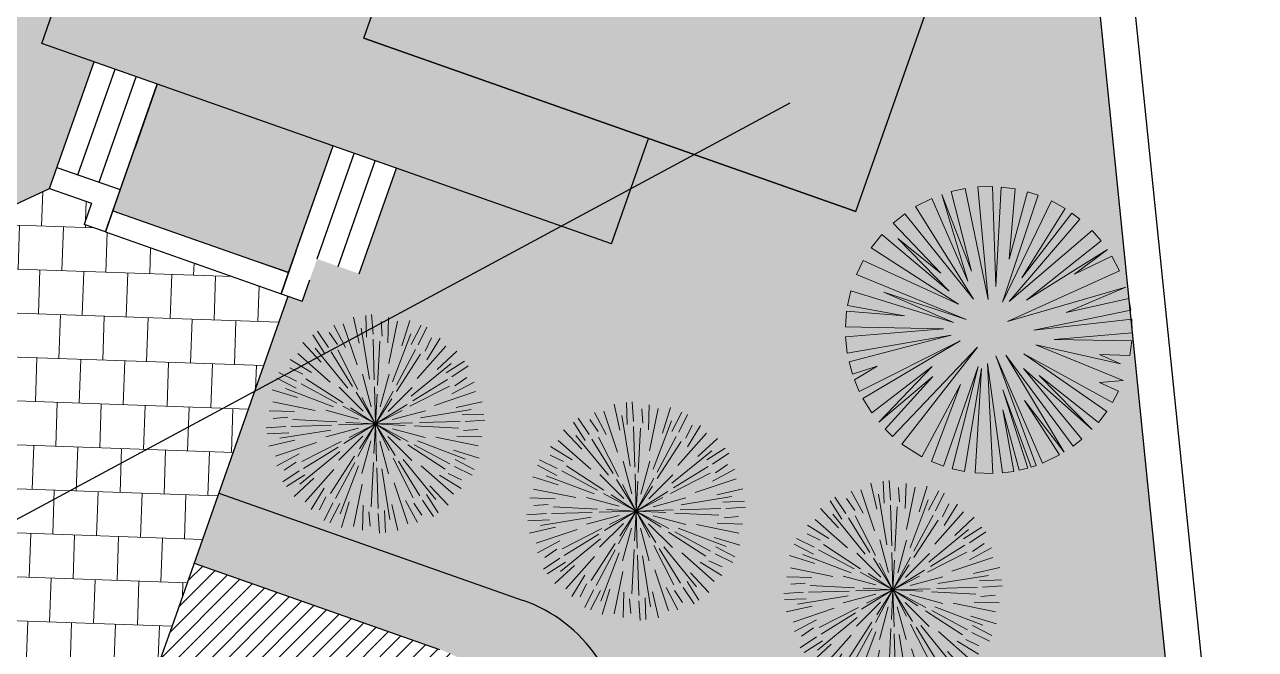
# Model space of a CAD drawing. Header units: millimetres. Extents: x -1042495 to -977915, y 3191218 to 3280168.
# Drawn here: x -994424 to -977915, y 3259674 to 3268051 of the extents above; entities that cross this region are included whole.
import ezdxf

# ---------------------------------------------------------------- set-up
doc = ezdxf.new("R2010")
doc.units = ezdxf.units.MM
doc.layers.get('0').update_dxf_attribs({"lineweight": 15})
for name, color, linetype in [('000 Граница', 6, 'Continuous'), ('000 Дом', 7, 'Continuous'), ('000 дорожки', 7, 'Continuous'), ('000 подпорные', 7, 'Continuous'), ('000 Привязки', 1, 'Continuous'), ('000 Штриховка', 7, 'Continuous'), ('p', 7, 'Continuous'), ('Сосны', 67, 'Continuous')]:
    doc.layers.add(name, color=color, linetype=linetype)
for name, color, linetype, lineweight in [('_ВК_В1', 5, 'B1', 30), ('здания', 7, 'Continuous', 35), ('ме', 103, 'Continuous', 15), ('мощение', 251, 'Continuous', 0)]:
    doc.layers.add(name, color=color, linetype=linetype, lineweight=lineweight)
doc.layers.add('АР-15_ Окружение деревья_Ном._пера__102', color=7, linetype='Continuous', lineweight=5, true_color=0xcccccc)
doc.layers.add('газон', color=7, linetype='Continuous', true_color=0xe4edc9)
doc.linetypes.add('B1', pattern='A,12.5,-3,["В1",Standard,S=2,R=0,X=-2,Y=-1],-2.5', length=18)

# ---------------------------------------------------------------- blocks, each defined once
blk = doc.blocks.new('z_39')
at = {"color": 118, "linetype": 'Continuous'}
for p, q in [((-136.3299999944866, 347.9589999988675), (-190.4599999971688, 449.0010000020266)), ((-84.30099999532104, 268.3220000006258), (-146.7459999956191, 454.7990000024438)), ((-73.88699999824166, 367.4010000005364), (-100.9289999939501, 485.9200000017881)), ((-40.58899999409914, 394.6000000014901), (-44.74299999698997, 493.6810000017285)), ((-11.44399999827147, 408.2010000050068), (-17.65599999949336, 497.5580000020564)), ((30.27500000223517, 400.0130000039935), (25.03600000590086, 465.8540000021458)), ((55.91400000080466, 369.5069999992847), (59.55500000342727, 484.0750000029802)), ((61.15300000458956, 274.5240000002086), (100.3150000050664, 467.2390000037849)), ((119.7130000032485, 355.1210000030696), (155.5520000010729, 471.285000000149)), ((162.1510000005364, 362.0280000008643), (208.0900000035763, 449.9130000025034)), ((-232.4489999972284, 321.4410000033677), (-285.5889999978244, 405.1680000014603)), ((-214.0119999945164, 347.7890000008047), (-264.0689999945462, 422.0730000026524)), ((-173.7879999950528, 361.5610000044107), (-211.2449999973178, 415.9600000046194)), ((-28.07299999520183, 204.2000000029802), (-65.52899999916553, 435.402000002563)), ((77.78900000452995, 190.8780000023544), (160.9500000029802, 409.832000002265)), ((194.1890000030398, 359.2340000011027), (233.4900000058115, 439.7270000018179)), ((-247.687999997288, 281.234000004828), (-330.36799999699, 370.355000000447)), ((-126.4099999964237, 162.8070000037551), (-274.4489999935031, 344.304999999702)), ((-79.95599999651313, 156.5830000005662), (-171.7319999970496, 336.3210000023246)), ((-5.95099999755621, 200.1760000027716), (-11.44399999827147, 384.8800000026822)), ((9.048000004142523, 175.5830000005662), (19.43600000441074, 377.1280000023544)), ((94.93200000375509, 176.3300000019372), (182.5290000028908, 339.03900000453)), ((190.2200000025332, 207.1680000014603), (320.4920000061393, 354.4840000011027)), ((226.2250000052154, 331.2829999998212), (254.6080000065267, 390.922000002116)), ((233.1770000047982, 292.0450000017881), (293.6150000058115, 389.4440000019968)), ((-292.0459999963641, 233.1770000047982), (-389.4449999965727, 293.617000002414)), ((-207.1689999960363, 190.2230000048876), (-354.484999999404, 320.4950000010431)), ((-105.2419999949634, 170.3790000006557), (-202.3509999997914, 327.5940000042319)), ((95.62700000405312, 147.535000000149), (205.3950000032783, 316.8850000016391)), ((281.2350000031292, 247.6880000010133), (370.3540000058711, 330.3680000007153)), ((321.4400000050664, 232.4479999989271), (405.1660000011325, 285.5890000015497)), ((-359.2339999973774, 194.1909999996424), (-439.7279999963939, 233.4900000020862)), ((-331.2839999981225, 226.2270000018179), (-390.9229999966919, 254.6100000031292)), ((-19.75599999725819, 77.9210000000894), (-59.66199999675155, 226.8640000000596)), ((21.85000000149012, 77.35999999940395), (61.76200000196695, 226.3029999993742)), ((162.8070000037551, 126.4090000018477), (344.3030000030994, 274.4480000026524)), ((347.7900000065565, 214.012000001967), (422.0710000023246, 264.0680000036955)), ((-362.027999997139, 162.1510000005364), (-449.9129999950528, 208.0910000018775)), ((-176.3309999965131, 94.9320000000298), (-339.0389999970794, 182.5310000032187)), ((-147.5349999964237, 95.62800000235438), (-316.8849999941885, 205.3960000015795)), ((0, 0), (-5.027999997138977, 169.0789999999106)), ((156.5820000059903, 79.95600000396371), (336.3190000019968, 171.7320000007749)), ((170.3790000043809, 105.2410000041127), (327.5930000022054, 202.3500000014901)), ((347.957000002265, 136.3290000036359), (448.9990000016987, 190.4600000046194)), ((361.5570000037551, 173.7880000025034), (415.9580000042915, 211.2440000027418)), ((-355.1219999939203, 119.7130000032485), (-471.2849999964237, 155.5550000034273)), ((-190.8779999949038, 77.79300000146031), (-409.8319999948144, 160.9530000016093)), ((-56.07199999690056, 57.60400000214577), (-165.1019999980927, 166.6410000026226)), ((0, 0), (-88.89399999380112, 143.9130000025034)), ((0, 0), (-61.63599999621511, 120.7080000042915)), ((0, 0), (80.18500000610948, 148.9409999996424)), ((0, 0), (6.975000001490116, 135.3530000038445)), ((0, 0), (73.7170000039041, 113.7310000024736)), ((57.60200000181794, 56.07200000062585), (166.6370000056922, 165.1020000018179)), ((268.3180000036955, 84.30099999904633), (454.7960000038147, 146.7450000047684)), ((-369.5069999992847, 55.91600000113249), (-484.0759999938309, 59.55900000408292)), ((-274.5249999947846, 61.15300000086427), (-467.2399999946356, 100.3150000013411)), ((-77.35999999567866, 21.85000000149012), (-226.3029999993742, 61.76300000399351)), ((0, 0), (-148.9409999959171, 80.18700000271201)), ((0, 0), (-113.7319999970496, 73.71900000050664)), ((0, 0), (143.9130000062287, 88.8940000012517)), ((0, 0), (120.7040000036359, 61.63600000366569)), ((77.91900000348687, 19.75600000470877), (226.8640000037849, 59.66200000047684)), ((204.199000004679, 28.07200000435114), (435.3980000019073, 65.52900000289083)), ((367.3990000039339, 73.88700000196695), (485.9200000055134, 100.9290000014007)), ((-400.0129999965429, 30.277000002563), (-465.8549999967217, 25.03700000047684)), ((-175.5829999931157, 9.050000000745058), (-377.1289999932051, 19.43699999898672)), ((0, 0), (-169.0789999961853, -5.025999996811152)), ((0, 0), (-143.9129999987781, -88.89199999719858)), ((0, 0), (-135.3529999963939, 6.977000001817942)), ((0, 0), (-120.7089999988675, -61.63399999588728)), ((0, 0), (-80.18699999898672, -148.9389999955893)), ((0, 0), (-73.71899999678135, -113.7319999970496)), ((0, 0), (-6.976999994367361, -135.3529999963939)), ((0, 0), (169.0790000036359, 5.027000002563)), ((0, 0), (88.89200000464916, -143.9139999970794)), ((0, 0), (113.7310000024736, -73.71699999645352)), ((0, 0), (148.9390000030398, -80.1849999986589)), ((0, 0), (135.3530000038445, -6.974999997764826)), ((0, 0), (5.026000004261732, -169.0789999961853)), ((0, 0), (61.63400000333786, -120.7049999982119)), ((200.172000002116, 5.9510000012815), (384.8800000026822, 11.44400000199676)), ((394.6000000052154, 40.58800000324845), (493.679000005126, 44.74200000241399)), ((408.199000004679, 11.44400000199676), (497.5580000057817, 17.65600000321865)), ((-408.2009999975562, -11.44199999794364), (-497.5589999966323, -17.6549999974668)), ((-394.5999999977648, -40.58499999716878), (-493.6809999980032, -44.74299999698997)), ((-204.2009999938309, -28.06899999827147), (-435.4019999988377, -65.5249999947846)), ((-200.175999995321, -5.95099999755621), (-384.8799999952316, -11.44199999794364)), ((-77.92099999636412, -19.75699999555945), (-226.8639999963343, -59.66199999675155)), ((77.35800000280142, -21.85099999979138), (226.2990000024438, -61.76199999824166)), ((175.5810000039637, -9.0489999987185), (377.1270000040531, -19.43599999696016)), ((369.5050000026822, -55.91399999707937), (484.0730000063777, -59.55499999970198)), ((400.0130000039935, -30.27600000053644), (465.8510000035167, -25.03599999845028)), ((-367.4009999968112, -73.88499999791384), (-485.9199999980628, -100.9279999993742)), ((-268.3219999969006, -84.30099999904633), (-454.7999999970198, -146.7439999952912)), ((-156.5839999951422, -79.95299999788404), (-336.3209999985993, -171.7299999967217)), ((-170.3799999989569, -105.2399999983609), (-327.5949999988079, -202.3469999954104)), ((-57.60399999469519, -56.06899999827147), (-166.6409999988973, -165.0999999977648)), ((-21.85099999606609, -77.3589999973774), (-61.7639999948442, -226.2999999970198)), ((19.75600000470877, -77.91899999603629), (59.66200000420213, -226.8640000000596)), ((56.06800000369549, -57.60199999809265), (165.1000000052154, -166.6379999965429)), ((147.5330000035465, -95.62699999660254), (316.8830000050366, -205.394999999553)), ((176.3300000056624, -94.93299999833107), (339.0350000038743, -182.5299999974668)), ((190.8760000020266, -77.78999999910593), (409.8300000019372, -160.9499999992549)), ((274.5210000053048, -61.15399999916553), (467.2390000037849, -100.3149999976158)), ((-347.9599999971688, -136.3299999982119), (-449.000999994576, -190.46099999547)), ((-162.8079999946058, -126.4079999998212), (-344.3049999959767, -274.4489999972284)), ((-95.62899999693036, -147.5339999981225), (-205.3969999961555, -316.882999997586)), ((79.95200000330806, -156.5819999985397), (171.7300000041723, -336.3189999982715)), ((126.4070000052452, -162.8079999983311), (274.4480000026524, -344.3029999956489)), ((355.1200000010431, -119.7129999995232), (471.2830000035465, -155.5519999973476)), ((362.0260000042617, -162.1519999988377), (449.909000005573, -208.089999999851)), ((-347.7899999991059, -214.0089999958873), (-422.0739999972284, -264.0689999982715)), ((-361.5609999969602, -173.7859999984503), (-415.9599999971688, -211.24299999699)), ((-190.2239999957383, -207.1649999991059), (-320.4959999956191, -354.4829999990761)), ((-94.93299999460578, -176.3309999965131), (-182.5319999977946, -339.035000000149)), ((-77.79299999400973, -190.8759999983013), (-160.9539999961853, -409.8299999982119)), ((-9.050999995321035, -175.5809999965131), (-19.43799999728799, -377.1269999966025)), ((5.95100000500679, -200.1730000004172), (11.44200000539422, -384.8799999952316)), ((28.06800000369549, -204.1989999972284), (65.52500000223517, -435.3979999944568)), ((105.2400000020862, -170.3799999989569), (202.347000002861, -327.5929999947548)), ((207.1650000065565, -190.2199999988079), (354.4820000045002, -320.4919999986887)), ((359.2320000045002, -194.1889999955893), (439.7260000035167, -233.4899999983609)), ((-321.4419999942183, -232.4489999972284), (-405.1689999960363, -285.5879999957979)), ((-281.2349999956787, -247.6869999989867), (-370.3559999987483, -330.3659999966621)), ((-61.15399999544024, -274.5209999978542), (-100.3149999976158, -467.2399999983609)), ((84.30100000277162, -268.3179999962449), (146.7440000027418, -454.7959999963641)), ((292.0440000034869, -233.1769999973476), (389.4420000053942, -293.6159999966621)), ((331.2810000032187, -226.2249999977648), (390.9200000017881, -254.6079999990761)), ((-233.1769999973476, -292.0439999960363), (-293.6169999986887, -389.4429999999702)), ((-226.2269999980927, -331.2819999977946), (-254.609999999404, -390.9209999963641)), ((232.4480000026524, -321.4399999976158), (285.5870000049472, -405.1669999994338)), ((247.6860000044107, -281.2349999956787), (330.3660000041127, -370.3539999984205)), ((-194.1909999959171, -359.2319999970496), (-233.4899999983609, -439.7259999997914)), ((-162.1519999951124, -362.0269999988377), (-208.0919999964535, -449.9099999964237)), ((-119.7129999957979, -355.1199999973178), (-155.555999994278, -471.2829999960959)), ((-55.9159999974072, -369.5049999989569), (-59.55899999663234, -484.0739999972284)), ((73.88500000163913, -367.3999999985099), (100.9270000047982, -485.9199999980628)), ((136.3290000036359, -347.957999996841), (190.4600000046194, -449)), ((173.7860000059009, -361.5570000000298), (211.2430000044405, -415.9589999951422)), ((214.0080000050366, -347.7899999991059), (264.0680000036955, -422.0720000006258)), ((-30.27699999511242, -400.0129999965429), (-25.0379999987781, -465.8509999997914)), ((11.44200000539422, -408.1999999955297), (17.65400000289083, -497.5589999966323)), ((40.5840000025928, -394.5999999977648), (44.74200000241399, -493.6789999976754))]:
    blk.add_line(p, q, dxfattribs=at)
blk = doc.blocks.new('Модель Сосны 21')
at = {"layer": 'АР-15_ Окружение деревья_Ном._пера__102', "color": 136, "linetype": 'Continuous', "lineweight": 5}
for p, q in [((-513.82155491, 2449.14387255), (-256.04490633, 2489.50164296625)), ((-477.37461072, 1917.6800441), (-513.82155491, 2449.14387255)), ((-256.04490633, 2489.50164296625), (-197.694588426625, 1136.906648535)), ((-197.694588426625, 1136.906648535), (-117.7707435273375, 2499.948532)), ((-117.7707435273375, 2499.948532), (118.5695967186625, 2500.05140418375)), ((118.5695967186625, 2500.05140418375), (-22.89457449466251, 787.3066206700004)), ((-22.89457449466251, 787.3066206700004), (281.224495721625, 2487.10326831625)), ((683.18928671, 2408.1189529), (140.252105175625, 332.826584445)), ((480.9968450550001, 2456.40708608375), (268.43878206, 1358.31999951625)), ((268.43878206, 1358.31999951625), (683.18928671, 2408.1189529)), ((281.224495721625, 2487.10326831625), (480.9968450550001, 2456.40708608375)), ((-1321.67556875, 2124.22809795), (-1129.954424686625, 2232.30645333375)), ((-1129.954424686625, 2232.30645333375), (-966.8146497299999, 1906.02670983375)), ((-966.8146497299999, 1906.02670983375), (-944.7501749116251, 2316.9335107)), ((-944.7501749116251, 2316.9335107), (-279.267928263375, 810.6132891950002)), ((-279.267928263375, 810.6132891950002), (-652.1746246516249, 2278.93340623375)), ((-652.1746246516249, 2278.93340623375), (-477.37461072, 1917.6800441)), ((140.252105175625, 332.826584445), (967.0046916416252, 2308.96154535)), ((1228.149325878375, 2181.4067134), (932.678835003375, 1521.46667918625)), ((967.0046916416252, 2308.96154535), (1228.149325878375, 2181.4067134)), ((-1663.49869459375, 1868.24527528375), (-1477.03772141125, 2019.11565825)), ((-1477.03772141125, 2019.11565825), (-430.76127367, 600.8532724750002)), ((-430.76127367, 600.8532724750002), (-1321.67556875, 2124.22809795)), ((1348.12839186625, 2109.41408758375), (501.5054673033751, 670.7732780483752)), ((501.5054673033751, 670.7732780483752), (1498.25248087, 2005.623648)), ((932.678835003375, 1521.46667918625), (1348.12839186625, 2109.41408758375)), ((1498.25248087, 2005.623648), (1683.90842675, 1852.5497768)), ((-687.134627438375, 589.199938213375), (-1782.70327455, 1754.68592433375)), ((-1782.70327455, 1754.68592433375), (-815.3213043216251, 857.226626243375)), ((-815.3213043216251, 857.226626243375), (-1663.49869459375, 1868.24527528375)), ((1683.90842675, 1852.5497768), (489.852133041625, 367.786587231625)), ((-2063.25993961625, 1413.61111450875), (-1947.47665795, 1569.51396978375)), ((-1947.47665795, 1569.51396978375), (-687.134627438375, 589.199938213375)), ((489.852133041625, 367.786587231625), (1890.37216831625, 1641.37493684375)), ((1999.8353102, 1506.08533099625), (897.7188322166251, 600.8532724750002)), ((1890.37216831625, 1641.37493684375), (1999.8353102, 1506.08533099625)), ((-442.4146079333751, 286.213247396625), (-2063.25993961625, 1413.61111450875)), ((897.7188322166251, 600.8532724750002), (2080.6034459, 1392.37327876125)), ((2080.6034459, 1392.37327876125), (2220.08476521625, 1157.027851781625)), ((-2343.07548306625, 873.6510663566253), (-2210.27877188375, 1170.047239428375)), ((-2210.27877188375, 1170.047239428375), (-1246.494672023375, 589.199938213375)), ((-1246.494672023375, 589.199938213375), (-2161.96360991625, 1257.21896076125)), ((-2161.96360991625, 1257.21896076125), (-442.4146079333751, 286.213247396625)), ((2220.08476521625, 1157.027851781625), (478.1987987783751, 251.25324461)), ((-454.067942195, 111.4132334643375), (-2343.07548306625, 873.6510663566253)), ((478.1987987783751, 251.25324461), (2326.21104703375, 925.2116656516251)), ((2326.21104703375, 925.2116656516251), (2390.1211057, 744.5615145950002)), ((-2409.08486811625, 670.0121078333751), (-2381.70556508375, 761.824431008375)), ((-1048.387989566625, 216.293241823375), (-2409.08486811625, 670.0121078333751)), ((-2381.70556508375, 761.824431008375), (-454.067942195, 111.4132334643375)), ((2390.1211057, 744.5615145950002), (1224.012191558375, 391.0932557566251)), ((-2457.56007193375, 460.8484960666251), (-2424.25774005, 612.702322431625)), ((-1397.98801743125, 204.639907561625), (-2457.56007193375, 460.8484960666251)), ((-2424.25774005, 612.702322431625), (-1048.387989566625, 216.293241823375)), ((1224.012191558375, 391.0932557566251), (2446.96598423375, 528.282010561625)), ((2446.96598423375, 528.282010561625), (2486.93494971625, 285.379490388375)), ((-2494.57643801625, 168.198704213375), (-2473.57694153375, 364.8732390283752)), ((-2473.57694153375, 364.8732390283752), (-1397.98801743125, 204.639907561625)), ((2486.93494971625, 285.379490388375), (757.8788210700001, 146.373236250875)), ((-2481.16054551625, -306.589489046625), (-2500.16036273375, 1.1452933625145)), ((-2500.16036273375, 1.1452933625145), (-582.2546190783752, -40.08011194383749)), ((-582.2546190783752, -40.08011194383749), (-2494.57643801625, 168.198704213375)), ((2500.16036273375, -120.8055928255), (536.4654700900002, 6.53322510481625)), ((536.4654700900002, 6.53322510481625), (2479.40169688375, -342.6269318716249)), ((757.8788210700001, 146.373236250875), (2499.55067111625, 135.005247119625)), ((2499.55067111625, 135.005247119625), (2500.16036273375, -120.8055928255)), ((-663.8279589149998, -144.9601203035), (-2481.16054551625, -306.589489046625)), ((-2451.31460273375, -490.793560068375), (-663.8279589149998, -144.9601203035)), ((-628.8679561283749, -203.2267916150001), (-2397.82074036625, -707.0650682433752)), ((-2348.35070115, -857.0518506950002), (-628.8679561283749, -203.2267916150001)), ((-290.921262525, -203.2267916150001), (-1942.4360235, -1573.466698525)), ((-1804.96627123375, -1729.45178695), (-290.921262525, -203.2267916150001)), ((1036.052825728375, -2276.5539477), (198.5187764866251, -389.680139808375)), ((198.5187764866251, -389.680139808375), (711.2654840216248, -1811.3869198)), ((2187.60661328375, -1215.046123386625), (548.1188043516249, -249.840128663375)), ((548.1188043516249, -249.840128663375), (2068.85860491625, -1407.47642577)), ((2386.52480315, -753.72903104), (862.7588294300001, -343.06680276)), ((862.7588294300001, -343.06680276), (2324.4842171, -927.2535886933751)), ((2432.34953196625, -589.742114308375), (1037.558843363375, -273.1467971866251)), ((1037.558843363375, -273.1467971866251), (2386.52480315, -753.72903104)), ((2479.40169688375, -342.6269318716249), (2432.34953196625, -589.742114308375)), ((-2397.82074036625, -707.0650682433752), (-2451.31460273375, -490.793560068375)), ((-931.8546469450001, -517.8668166933751), (-2263.25850168375, -1061.477589188375)), ((-2177.4017908, -1227.953251721625), (-931.8546469450001, -517.8668166933751)), ((-174.387919903375, -506.2134824300002), (-1129.600572023375, -2230.19527315)), ((-1007.728249613375, -2287.8991416), (-174.387919903375, -506.2134824300002)), ((711.2654840216248, -1811.3869198), (151.905439437875, -611.0934907900001)), ((151.905439437875, -611.0934907900001), (754.259924181625, -2384.5565206)), ((1489.34649918, -2009.95253811625), (466.545464516625, -517.8668166933751)), ((466.545464516625, -517.8668166933751), (1272.96087400875, -2153.29071605)), ((-2263.25850168375, -1061.477589188375), (-2348.35070115, -857.0518506950002)), ((-69.50791154350001, -657.706827838375), (-486.7251711050002, -2452.40088151625)), ((-333.138996545, -2478.02098411625), (-69.50791154350001, -657.706827838375)), ((47.02543107833749, -785.8935047233751), (-46.00121214216251, -2500.05140418375)), ((127.926600073375, -2497.30484916625), (47.02543107833749, -785.8935047233751)), ((1643.53222499625, -1543.360231765), (699.6121497600001, -669.3601621016248)), ((699.6121497600001, -669.3601621016248), (1718.90042836625, -1817.84660931625)), ((1912.9877351, -1612.67173684125), (1014.252174838375, -809.200173246625)), ((1014.252174838375, -809.200173246625), (1643.53222499625, -1543.360231765)), ((-780.3613015366251, -995.6535214416251), (-1675.29261763375, -1855.37021076625)), ((-1548.90430388625, -1962.14952273375), (-780.3613015366251, -995.6535214416251)), ((-605.561287603375, -1007.306855705), (-1548.90430388625, -1962.14952273375)), ((-1384.050414, -2081.76753236625), (-605.561287603375, -1007.306855705)), ((2324.4842171, -927.2535886933751), (2187.60661328375, -1215.046123386625)), ((-1942.4360235, -1573.466698525), (-2177.4017908, -1227.953251721625)), ((501.055782195, -2450.11381135), (291.745450583375, -1461.78689192875)), ((291.745450583375, -1461.78689192875), (399.2595915866252, -2468.67597756625)), ((2068.85860491625, -1407.47642577), (1912.9877351, -1612.67173684125)), ((-1675.29261763375, -1855.37021076625), (-1804.96627123375, -1729.45178695)), ((1718.90042836625, -1817.84660931625), (1489.34649918, -2009.95253811625)), ((-1129.600572023375, -2230.19527315), (-1384.050414, -2081.76753236625)), ((-570.6012848166251, -1962.8802652), (-802.6466242500001, -2367.73819961625)), ((-701.825253165, -2399.60287856625), (-570.6012848166251, -1962.8802652)), ((-802.6466242500001, -2367.73819961625), (-1007.728249613375, -2287.8991416)), ((1272.96087400875, -2153.29071605), (1036.052825728375, -2276.5539477)), ((-486.7251711050002, -2452.40088151625), (-701.825253165, -2399.60287856625)), ((-46.00121214216251, -2500.05140418375), (-333.138996545, -2478.02098411625)), ((399.2595915866252, -2468.67597756625), (127.926600073375, -2497.30484916625)), ((754.259924181625, -2384.5565206), (501.055782195, -2450.11381135))]:
    blk.add_line(p, q, dxfattribs=at)

msp = doc.modelspace()

# ---------------------------------------------------------------- hatches: boundary and pattern name
at = {"layer": '000 Привязки', "true_color": 0x999b37}
h = msp.add_hatch(color=55, dxfattribs=at)
h.dxf.hatch_style = 1
h.paths.add_polyline_path([(-993493.2382017627, 3267552.188399731), (-994194.1245987155, 3267798.860308155), (-992036.2381236292, 3273930.216272339), (-989678.0242912509, 3273100.259935603), (-989415.7580892779, 3273845.455506667), (-986491.5729367472, 3272816.309649155), (-986753.839139178, 3272071.114078144), (-981612.9329845645, 3270261.809264168), (-983272.8456580378, 3265545.381599411), (-986055.5379802743, 3266524.730076706), (-986553.5117823817, 3265109.801777229), (-989437.3907472824, 3266124.762163148), (-989935.3474299647, 3264709.882506236), (-979266.3598758022, 3260949.558505505), (-980318.0226566531, 3271335.582340404), (-989147.2214710452, 3275033.696493968), (-1001307.873298857, 3279313.550128862), (-1021564.11379768, 3257304.459940832), (-1018434.951940914, 3254428.589344897), (-1015529.942206061, 3251752.090749509), (-1014511.886433927, 3252854.231504428), (-1014291.516156889, 3252650.673808604), (-1013682.505632613, 3253316.394571229), (-1012328.107329581, 3254787.994121358), (-1003276.393269716, 3264622.987491981, -0.2998431241994589), (-1001140.828650165, 3265155.160254235), (-998749.7057693125, 3264313.621815084, 0.1960082871574546), (-997241.4451600302, 3264387.138816134), (-994090.7896442201, 3265854.32308312)])
at = {"layer": '000 Привязки', "linetype": 'ByBlock', "true_color": 0x636466}
h = msp.add_hatch(color=251, dxfattribs=at)
h.dxf.hatch_style = 1
h.paths.add_polyline_path([(-981612.9329845645, 3270261.809264168), (-988215.9317152239, 3272585.687006876), (-989875.8443886973, 3267869.259342119), (-983272.8456580378, 3265545.381599411)])
at = {"layer": '000 Привязки', "true_color": 0x999b37}
h = msp.add_hatch(color=55, dxfattribs=at)
h.dxf.hatch_style = 1
h.paths.add_polyline_path([(-979266.3598758022, 3260949.558505505), (-989935.3474299647, 3264709.882506236), (-990501.3187496401, 3264909.072027072), (-990700.508270476, 3264343.100707278), (-990889.1653773411, 3264409.497214275), (-991818.7164742809, 3261768.297721971), (-987737.0723581213, 3260331.792536683, -0.3277855758325932), (-986402.2348394936, 3258376.024546308), (-986539.9238966058, 3254398.777785871, -0.2714527713077595), (-987622.3970361183, 3252690.240100819), (-994419.0411254715, 3249646.619735664), (-994119.2207616782, 3249636.240197853), (-994171.0332344136, 3248139.599914394), (-994142.4515711706, 3248138.562444844), (-992363.3915272192, 3247884.2373456, -0.02048004716802029), (-989373.0151994124, 3246833.81921539, -0.1041265021882467), (-986212.7511866196, 3244756.88269939, -0.001516330020141632), (-981939.1746519468, 3240755.80400668), (-978370.3115422465, 3252100.353685305)])
h.paths.add_polyline_path([(-986151.1323238108, 3254068.092587322), (-985978.14001281, 3259065.099057228), (-981980.534836838, 3258926.705208391), (-982153.5271478388, 3253929.698738486)], flags=16)
at = {"layer": '000 Штриховка', "true_color": 0xcd6928}
h = msp.add_hatch(color=32, dxfattribs=at)
h.dxf.hatch_style = 1
h.paths.add_polyline_path([(-988215.9317152239, 3272585.687006876), (-986753.839139178, 3272071.114078144), (-986491.5729367472, 3272816.309649155), (-989415.7580892779, 3273845.455506667), (-989678.0242912509, 3273100.259935603), (-992036.2381236292, 3273930.216272339), (-994194.1245987155, 3267798.860308155), (-986553.5117823817, 3265109.801777229), (-986055.5379802743, 3266524.730076706), (-989875.8443886973, 3267869.259342119)])
h = msp.add_hatch(color=32, dxfattribs=at)
h.dxf.hatch_style = 1
h.paths.add_polyline_path([(-992644.2812220162, 3267253.404118463), (-990286.3477270103, 3266423.54644441), (-990883.8991696574, 3264725.681127593), (-993241.8326651789, 3265555.538801536)])
at = {"layer": 'газон'}
h = msp.add_hatch(dxfattribs=at)
h.set_pattern_fill('ANSI31', color=65, scale=50)
h.set_pattern_definition([(45, (0, 0), (-112.2532015133644, 112.2532015133644), [])])
edge = h.paths.add_edge_path()
edge.add_arc((-989615.8484991356, 3255147.856509184), 2000.000000000002, 297.375162690729, 358.01725842444426, ccw=False)
edge.add_line((-988696.2187392198, 3253371.82691915), (-994329.0364607259, 3250906.825787073))
edge.add_line((-994329.0364607259, 3250906.825787073), (-994017.6165787113, 3255267.189956414))
edge.add_arc((-992019.8669059904, 3255172.341418481), 2000.000000001112, 160.6108679223427, 177.2817699807182, ccw=False)
edge.add_line((-993906.4381972796, 3255836.305847414), (-992447.1814987399, 3259982.595452353))
edge.add_line((-992447.1814987399, 3259982.595452353), (-992148.3972175816, 3260831.552432019))
edge.add_line((-992148.3972175816, 3260831.552432019), (-988860.4898239012, 3259674.397157038))
edge.add_arc((-989524.4548932161, 3257787.826091127), 2000.000000000384, -1.9827415755289053, 70.6108484737237, ccw=False)
edge.add_line((-987525.6523052575, 3257718.629166555), (-987617.0459111771, 3255078.659584611))
at = {"layer": 'здания', "lineweight": -2}
h = msp.add_hatch(dxfattribs=at)
h.set_pattern_fill('AR-SAND', color=256, scale=7)
h.set_pattern_definition([(37.50000000000001, (0, 0), (-11.20021907188832, 342.5892661305397), [0, -270.256, 0, -302.26, 0, -288.925]), (7.499999999999999, (0, 0), (314.6662981966019, 501.777570397848), [0, -145.796, 0, -243.586, 0, -93.345]), (327.5, (-218.694, 0), (553.6946591690205, 1.006029274982033), [0, -88.89999999999999, 0, -320.04, 0, -417.83]), (317.5, (-218.694, 0), (534.489516730608, 156.0505262800514), [0, -44.45, 0, -209.804, 0, -240.03])])
edge = h.paths.add_edge_path()
edge.add_line((-991818.7164742809, 3261768.297721971), (-992148.3972175816, 3260831.552432019))
edge.add_line((-992148.3972175816, 3260831.552432019), (-988860.4898239012, 3259674.397157038))
edge.add_arc((-989524.4548932163, 3257787.826091127), 2000.000000000423, -1.9827415755287916, 70.61084847372058, ccw=False)
edge.add_line((-987525.6523052575, 3257718.629166555), (-987617.0459111771, 3255078.659584611))
edge.add_arc((-989615.8484991357, 3255147.856509184), 2000.000000000118, 297.37516269073495, 358.01725842444444, ccw=False)
edge.add_line((-988696.2187392197, 3253371.82691915), (-994329.0364607259, 3250906.825787073))
edge.add_line((-994329.0364607259, 3250906.825787073), (-994419.0411502562, 3249646.619724565))
edge.add_line((-994419.0411502562, 3249646.619724565), (-987622.3970361183, 3252690.240100819))
edge.add_arc((-988538.7264845672, 3254467.974710344), 1999.999999999556, 297.2687437765082, 358.0172824546565)
edge.add_line((-986539.9238675875, 3254398.778624082), (-986402.2348091679, 3258376.025422296))
edge.add_arc((-988401.0374274554, 3258445.221470781), 1999.999999999718, 358.0172835375563, 430.6108713663689)
edge.add_line((-987737.0731119241, 3260331.792801979), (-991818.7164742809, 3261768.297721971))
at = {"layer": 'мощение', "linetype": 'ByBlock', "true_color": 0x636466}
h = msp.add_hatch(dxfattribs=at)
h.set_pattern_fill('AR-B88', color=251, scale=2.9, angle=358)
h.set_pattern_definition([(358, (0, 0), (20.56557541684968, 588.9210265458128), []), (88.00000000000001, (0, 0), (-273.8949378560566, 599.2038142542376), [589.28, -589.28])])
edge = h.paths.add_edge_path()
edge.add_line((-990889.1653773411, 3264409.497214275), (-990983.4939305522, 3264442.695467696))
edge.add_line((-990983.4939305522, 3264442.695467696), (-993341.42742512, 3265272.553141698))
edge.add_line((-993341.42742512, 3265272.553141698), (-993624.4130851962, 3265372.147902116))
edge.add_line((-993624.4130851962, 3265372.147902116), (-993524.8183247782, 3265655.133561954))
edge.add_line((-993524.8183247782, 3265655.133561954), (-994090.7896449305, 3265854.32308279))
edge.add_line((-994090.7896449305, 3265854.32308279), (-997169.5582255237, 3264378.507517203))
edge.add_arc((-998034.0721000589, 3266182.008490514), 1999.999999999632, 250.61144945882148, 295.61087654572674, ccw=False)
edge.add_line((-998698.0173807748, 3264295.430460266), (-1001140.828650474, 3265155.160254343))
edge.add_arc((-1001804.793719788, 3263268.589188433), 1999.999999999829, 70.6108484737287, 137.374839314247)
edge.add_line((-1003276.393269791, 3264622.987491899), (-1014291.514681066, 3252650.672445375))
edge.add_line((-1014291.514681066, 3252650.672445375), (-1013483.484593396, 3251904.288926628))
edge.add_line((-1013483.484593396, 3251904.288926628), (-1010164.329273436, 3255514.674604759))
edge.add_line((-1010164.329273436, 3255514.674604759), (-1003626.874112431, 3262617.840676059))
edge.add_arc((-1002155.274562209, 3261263.44237283), 2000.000000000792, 70.67028691803131, 137.3748393234673, ccw=False)
edge.add_line((-1001493.266972145, 3263150.701218537), (-997209.7068949078, 3261648.125517234))
edge.add_arc((-997871.7144849714, 3259760.866671528), 1999.999999999349, -2.4111570044765926, 70.6702869180275, ccw=False)
edge.add_line((-995873.4851712551, 3259676.726254351), (-996412.3457109507, 3249715.626323648))
edge.add_line((-996412.3457109507, 3249715.626323648), (-994419.0411498427, 3249646.619736508))
edge.add_line((-994419.0411498427, 3249646.619736508), (-994017.6165787113, 3255267.189956414))
edge.add_arc((-992019.8669059916, 3255172.341418481), 1999.999999999949, 160.6108679784756, 177.2817699807166, ccw=False)
edge.add_line((-993906.4381979301, 3255836.305845566), (-992447.1814987399, 3259982.595452353))
edge.add_line((-992447.1814987399, 3259982.595452353), (-990889.1653773411, 3264409.497214275))

# ---------------------------------------------------------------- linework, layer by layer
at = {"layer": '000 Граница'}
msp.add_lwpolyline([(-1033142.18717787, 3244724.491745695), (-1001307.873298857, 3279313.550128862), (-989147.2214710452, 3275033.696493968), (-980318.0226566531, 3271335.582340404), (-978370.3115422465, 3252100.353685305), (-985642.9988891818, 3228982.245658085), (-1025266.522774909, 3230353.979917452), (-1023687.257262442, 3222587.872756049), (-1023919.598242972, 3215467.274630293), (-1025057.144647811, 3210444.437963888), (-1026565.012326453, 3205550.683263883), (-1027258.090718482, 3202758.955780372), (-999185.7569582202, 3193788.550144956), (-989700.4723121859, 3215862.14240329), (-985642.9988891818, 3228982.245658085)], dxfattribs=at)
msp.add_lwpolyline([(-1033142.18717787, 3244724.491745695), (-1001307.873298857, 3279313.550128862), (-989147.2214710452, 3275033.696493968), (-980318.0226566531, 3271335.582340404), (-978370.3115422465, 3252100.353685305), (-985642.9988891818, 3228982.245658085), (-1025266.522774909, 3230353.979917452), (-1023687.257262442, 3222587.872756049), (-1023919.598242972, 3215467.274630293), (-1025057.144647811, 3210444.437963888), (-1026565.012326453, 3205550.683263883), (-1027258.090718482, 3202758.955780372), (-999185.7569582202, 3193788.550144956), (-989700.4723121859, 3215862.14240329), (-985642.9988891818, 3228982.245658085)], dxfattribs=at)
at = {"layer": '000 Дом'}
for p, q in [((-994194.1245987155, 3267798.860308155), (-992036.2381236292, 3273930.216272339)), ((-989875.8443886973, 3267869.259342119), (-988215.9317152239, 3272585.687006876)), ((-983272.8456580378, 3265545.381599411), (-981612.9329845645, 3270261.809264168)), ((-986553.5117823817, 3265109.801777229), (-994194.1245987155, 3267798.860308155)), ((-989875.8443886973, 3267869.259342119), (-983272.8456580378, 3265545.381599411)), ((-983272.8456580378, 3265545.381599411), (-989875.8443886973, 3267869.259342119)), ((-994090.789644402, 3265854.323082604), (-993493.2382018305, 3267552.188399538)), ((-993708.2092244364, 3266037.71398221), (-993210.2525417544, 3267452.59363918)), ((-993425.2235648371, 3265938.119221851), (-992927.2668816783, 3267352.998878762)), ((-993425.2235648371, 3265938.119221851), (-992927.2668816783, 3267352.998878762)), ((-993241.8326651789, 3265555.538801536), (-992644.281222079, 3267253.404118285)), ((-992644.281222079, 3267253.404118285), (-993142.2379042841, 3265838.524461433)), ((-992644.281222079, 3267253.404118285), (-992943.0655028559, 3266404.447138652)), ((-990883.8991696574, 3264725.681127593), (-990286.3477270342, 3266423.546444342)), ((-990784.3044097163, 3265008.66678749), (-990286.3477270342, 3266423.546444342)), ((-986553.5117823817, 3265109.801777229), (-986055.537980292, 3266524.730076656)), ((-990501.3187496401, 3264909.072027072), (-990003.3620669581, 3266323.951683924)), ((-990218.333089564, 3264809.477266714), (-989720.3764073588, 3266224.356923565)), ((-989935.3474299647, 3264709.882506236), (-989437.3907472827, 3266124.762163147))]:
    msp.add_line(p, q, dxfattribs=at)
at = {"layer": '000 дорожки'}
for p, q in [((-993341.42742512, 3265272.553141698), (-993241.8326651789, 3265555.538801536)), ((-993241.8326651789, 3265555.538801536), (-990883.8991696574, 3264725.681127593)), ((-993341.42742512, 3265272.553141698), (-990983.4939305522, 3264442.695467696)), ((-990883.8991696574, 3264725.681127593), (-991261.2133829333, 3264858.474141464)), ((-990983.4939305522, 3264442.695467696), (-990883.8991696574, 3264725.681127593)), ((-992447.1814987399, 3259982.595452353), (-990889.1653773524, 3264409.497214243)), ((-991818.7164742686, 3261768.297721967), (-987737.0723581212, 3260331.792536683)), ((-992148.397217486, 3260831.552431986), (-988860.4898239011, 3259674.397157038)), ((-993906.437971882, 3255836.306487852), (-992447.1814987399, 3259982.595452353))]:
    msp.add_line(p, q, dxfattribs=at)
msp.add_lwpolyline([(-1014291.51615684, 3252650.673808558), (-1003276.39326998, 3264622.987491693, -0.2998431242100008), (-1001140.82865046, 3265155.160254339), (-998749.7057690034, 3264313.621814975, 0.1960082871165229), (-997241.445160019, 3264387.138816139), (-994090.7896449305, 3265854.32308279)], format="xyb", dxfattribs=at)
msp.add_arc((-988401.0374274557, 3258445.22147078), 2000, 358.0172584249639, 70.61084845992991, dxfattribs=at)
at = {"layer": '000 подпорные'}
for p, q in [((-993991.1948840758, 3266137.308742514), (-993142.2379042841, 3265838.524461433)), ((-994090.7896449305, 3265854.32308279), (-993524.8183247782, 3265655.133561954)), ((-993142.2379042841, 3265838.524461433), (-993341.42742512, 3265272.553141698)), ((-993524.8183247782, 3265655.133561954), (-993624.4130851962, 3265372.147902116)), ((-993341.42742512, 3265272.553141698), (-993624.4130851962, 3265372.147902116)), ((-990784.3044097163, 3265008.66678749), (-990983.4939305522, 3264442.695467696)), ((-990600.9135100581, 3264626.086367175), (-990700.508270476, 3264343.100707278)), ((-990983.4939305522, 3264442.695467696), (-990700.508270476, 3264343.100707278))]:
    msp.add_line(p, q, dxfattribs=at)
at = {"layer": '_ВК_В1', "linetype": 'B1'}
msp.add_lwpolyline([(-997101.9054329799, 3260036.240946218), (-984153.9140494488, 3267003.791911755)], dxfattribs=at)
at = {"layer": 'p', "color": 5, "linetype": 'Continuous', "lineweight": 30}
msp.add_lwpolyline([(-985234.7608315684, 3228968.112787709), (-1025674.760831568, 3230368.112787709), (-1026264.760831568, 3233058.112787709), (-1027264.760831568, 3235898.112787709), (-1028454.760831568, 3238328.112787709), (-1030514.760831568, 3241528.112787709), (-1032294.760831568, 3243608.112787709), (-1033584.760831568, 3244918.112787709), (-1001124.760831568, 3280168.112787709), (-989904.7608315684, 3276188.112787709), (-979914.7608315684, 3271988.112787709), (-978784.7608315684, 3260958.112787709), (-977914.7608315684, 3252418.112787709)], close=True, dxfattribs=at)

# ---------------------------------------------------------------- block references
at = {"layer": 'ме', "lineweight": 25, "xscale": 2.9457671658292, "yscale": 2.9457671658292, "zscale": 2.9457671658292}
for p in [(-989717.0746936998, 3262697.619160471), (-986220.8205653051, 3261529.089170888), (-982775.9820053168, 3260473.364317733)]:
    msp.add_blockref('z_39', p, dxfattribs=at)
at = {"layer": 'Сосны', "linetype": 'Continuous', "lineweight": 13, "xscale": -0.7691002970112025, "yscale": 0.7691002970112001, "zscale": 769.1002970112003, "rotation": 271.6087296583349}
msp.add_blockref('Модель Сосны 21', (-981491.0699472252, 3263954.668411055), dxfattribs=at)

doc.saveas('drawing.dxf')
